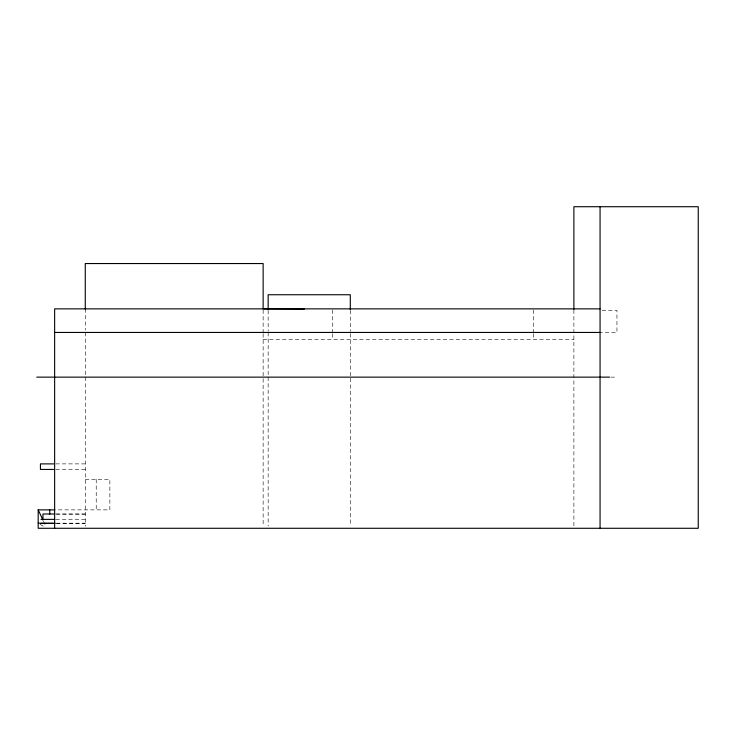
<?xml version="1.0" encoding="UTF-8"?>
<svg xmlns="http://www.w3.org/2000/svg" width="735" height="735" viewBox="0 0 735 735"><rect width="100%" height="100%" fill="white"/><g stroke="black" fill="none" stroke-linecap="round" stroke-linejoin="round"><path stroke-width="0.55" stroke-dasharray="3.67 2.76" d="M602.075 310.381L616.95 310.381L616.95 332.45L600.063 332.45M263.139 339.285L573.888 339.285M611.033 377.138L614.469 377.138M55.832 463.886L85.278 463.886M55.832 469.444L85.278 469.444M85.278 479.367L109.864 479.367L109.864 509.87L55.373 509.87M55.823 513.995L85.278 513.995M56.43 514.151L85.278 514.151M55.823 519.379L85.278 519.379M56.218 523.191L85.278 523.191M56.558 523.449L85.278 523.449M40.094 524.321L43.925 526.582M43.448 521.124L45.836 526.232M573.888 309.995L573.888 525.984M533.546 309.995L533.546 332.523M533.546 333.653L533.546 339.285M350.301 310.381L350.301 331.31M350.301 333.598L350.301 375.998M350.301 378.286L350.301 525.984M332.376 309.995L332.376 332.523M332.376 333.653L332.376 339.285M268.156 310.381L268.156 331.31M268.156 332.45L268.156 375.998M268.156 377.138L268.156 525.984M263.139 309.995L263.139 332.523M263.139 333.653L263.139 525.984M96.221 479.367L96.221 509.87M85.278 308.865L85.278 330.245M85.278 332.45L85.278 376.017M85.278 377.138L85.278 526.242"/><path stroke-width="1.1" d="M600.063 308.865L54.638 308.865L54.638 528.281M54.638 332.45L600.063 332.45M36.75 377.138L609.701 377.138M53.572 463.886L40.434 463.886L40.434 469.444L53.572 469.444M573.888 309.389L573.888 206.719L698.25 206.719L698.25 528.281L38.183 528.281L38.183 509.87L54.344 509.87M54.776 513.995L42.952 513.995L42.952 519.379M40.985 519.379L54.776 519.379M38.183 523.191L55.226 523.191M40.985 523.449L53.287 523.449M304.419 309.067L263.139 308.865L263.139 263.553L85.278 263.553L85.278 309.233M38.183 509.87L42.97 520.095M600.063 206.719L600.063 528.281M350.301 309.6L350.301 294.744L268.156 294.744L268.156 309.6M49.75 509.87L49.75 514.151"/></g></svg>
